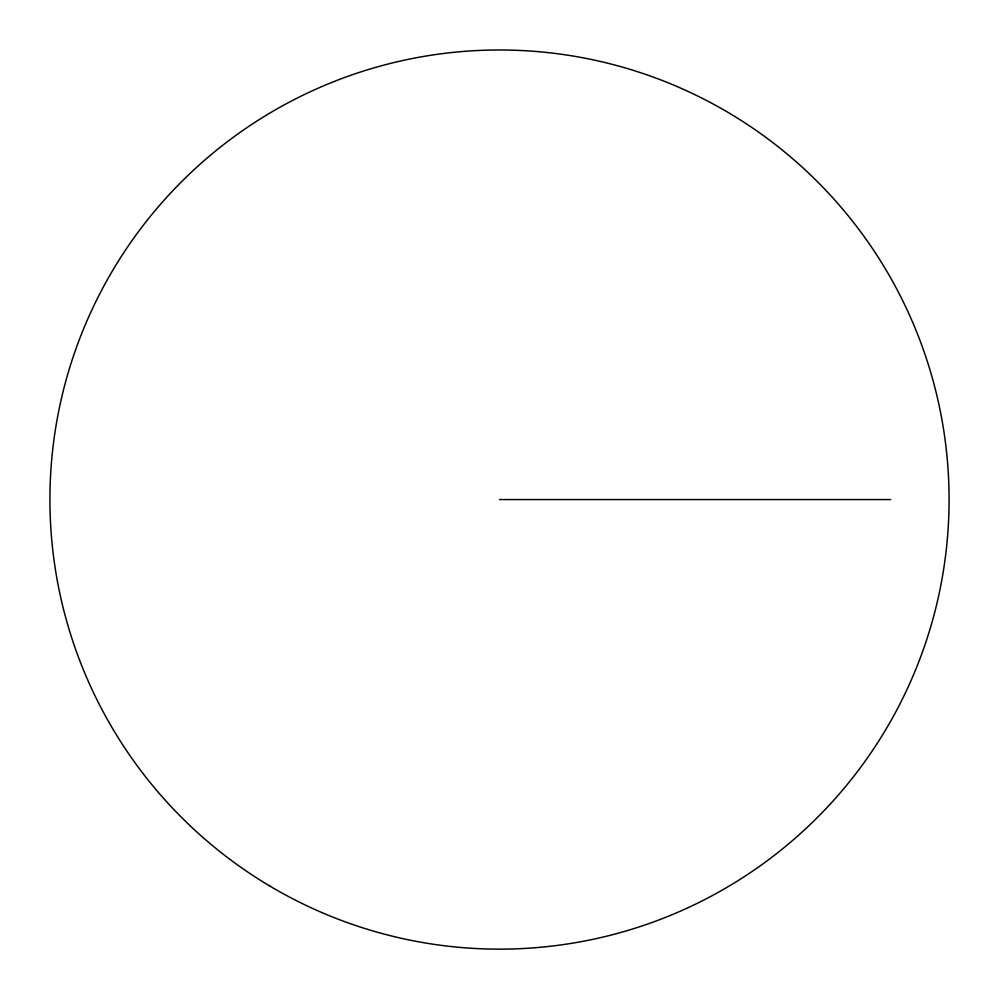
<?xml version="1.0" encoding="UTF-8"?>
<svg xmlns="http://www.w3.org/2000/svg" width="999" height="999" viewBox="0 0 999 999"><rect width="100%" height="100%" fill="white"/><g stroke="black" fill="none" stroke-linecap="round" stroke-linejoin="round"><path stroke-width="1.5" d="M499.5 499.562L890.633 499.562M270.192 886.263A449.575 449.575 0 0 0 949.05 504.795A449.575 449.575 0 0 0 279.258 107.63A449.575 449.575 0 0 0 270.192 886.263"/></g></svg>
